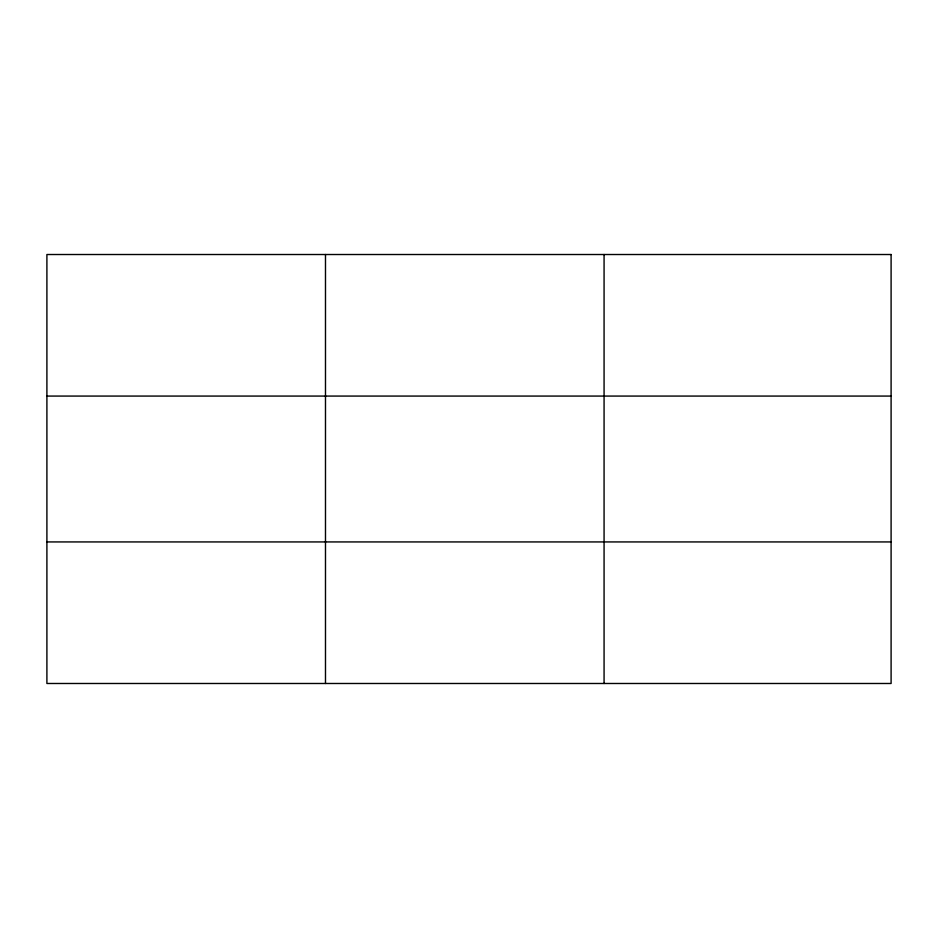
<?xml version="1.0" encoding="UTF-8"?>
<svg xmlns="http://www.w3.org/2000/svg" width="938" height="938" viewBox="0 0 938 938"><rect width="100%" height="100%" fill="white"/><g stroke="black" fill="none" stroke-linecap="round" stroke-linejoin="round"><path stroke-width="1.41" d="M325.486 254.515L325.486 683.485M604.072 254.515L604.072 683.485M46.9 396.071L891.1 396.071M46.9 541.93L891.1 541.93M891.1 254.515L891.1 683.485L46.9 683.485L46.9 254.515L891.1 254.515"/></g></svg>
